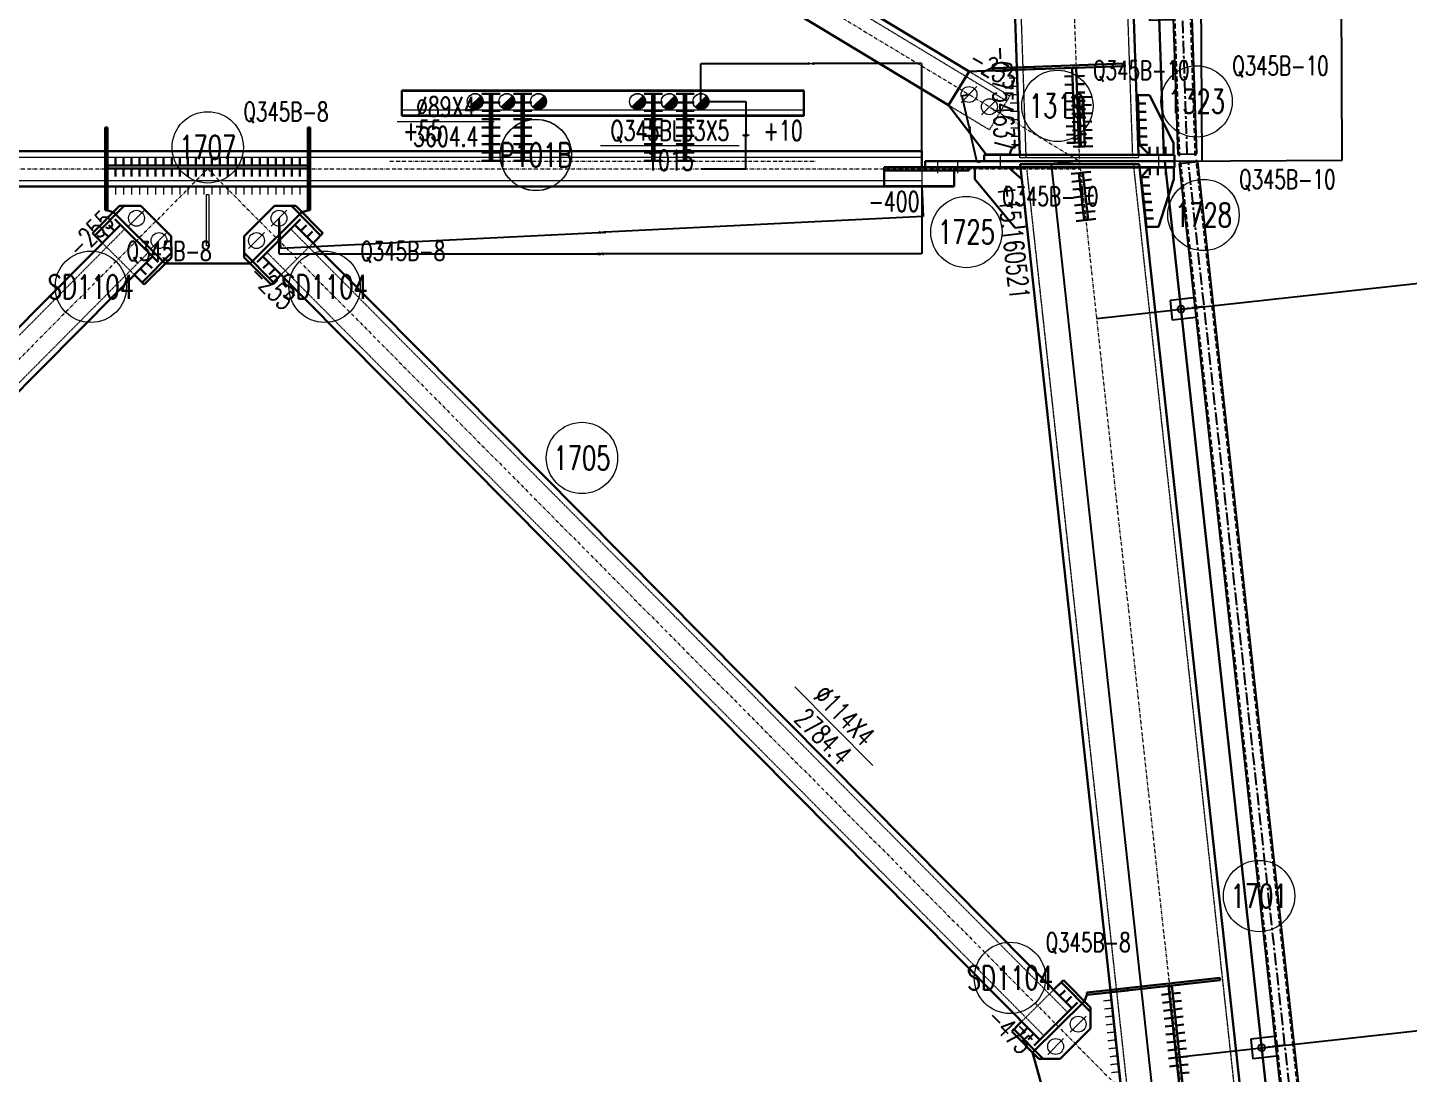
# Model space of a CAD drawing. Extents: x 200306 to 244369, y -126880 to -87343.
# Drawn here: x 229236 to 232721, y -104869 to -102230 of the extents above; entities that cross this region are included whole.
import ezdxf
from ezdxf.enums import TextEntityAlignment as Align

# ---------------------------------------------------------------- set-up
doc = ezdxf.new("R2010")
doc.units = 0
doc.header["$MEASUREMENT"] = 0
for name, pattern in [('CENTER', [50.8, 31.75, -6.35, 6.35, -6.35]), ('Dash', [2.75, 2, -0.75]), ('DashDot', [15.6, 9, -3, 0.6, -3]), ('DASHED', [19.05, 12.7, -6.35])]:
    doc.linetypes.add(name, pattern=pattern)
doc.layers.get('0').update_dxf_attribs({"linetype": 'CONTINUOUS', "lineweight": 25})
doc.layers.get('Defpoints').update_dxf_attribs({"linetype": 'CONTINUOUS'})
doc.styles.add('HZ', font='txt.shx', dxfattribs={"width": 0.7, "oblique": 12, "bigfont": 'hztxt.shx'})
doc.styles.get("Standard").update_dxf_attribs({"font": 'simplex.shx', "width": 0.7, "height": 3, "bigfont": 'gbhzfs.shx'})
doc.dimstyles.new('ISO-25$0', dxfattribs={"dimtxt": 2, "dimasz": 1.5, "dimexe": 1.25, "dimexo": 0.625, "dimtad": 1, "dimdsep": 46, "dimtxsty": 'Standard', "dimcen": 2.5, "dimclrd": 150, "dimclre": 2, "dimclrt": 6, "dimadec": 0, "dimazin": 0, "dimtfac": 1, "dimtmove": 0, "dimatfit": 0, "dimfxl": 0, "dimarcsym": 0})

# ---------------------------------------------------------------- blocks, each defined once
blk = doc.blocks.new('M20X55S')
at = {"color": 3, "linetype": 'Continuous', "lineweight": 13}
blk.add_line((-1, -1), (1, 1), dxfattribs=at)
blk.add_circle((0, 0), 1, dxfattribs=at)
blk = doc.blocks.new('M16X40S')
at = {"color": 3, "linetype": 'Continuous', "lineweight": 13}
blk.add_line((-0.707, -0.707), (0.707, 0.707), dxfattribs=at)
blk.add_circle((0, 0), 1, dxfattribs=at)
for radius in [0.9, 0.8, 0.7, 0.6, 0.5, 0.4, 0.3, 0.2, 0.1]:
    blk.add_arc((0, 0), radius, 225, 45, dxfattribs=at)
blk = doc.blocks.new('T2230 [365-1500-365]')
at = {"color": 2, "linetype": 'DASHED'}
for p, q in [((0, 0), (0, -2240)), ((41, -2240), (41, 0))]:
    blk.add_line(p, q, dxfattribs=at)
at = {"color": 1, "linetype": 'CENTER'}
blk.add_line((20.5, -2235), (20.5, -5), dxfattribs=at)
at = {"color": 2}
for p, q in [((-3.5, -345), (-63.5, -345)), ((-63.5, -345), (-63.5, -395)), ((-3.5, -395), (-63.5, -395)), ((-3.5, -1845), (-63.5, -1845)), ((-63.5, -1845), (-63.5, -1895)), ((-3.5, -1895), (-63.5, -1895))]:
    blk.add_line(p, q, dxfattribs=at)
at = {"color": 2, "linetype": 'CENTER'}
for p, q in [((20.5, -370), (-38.5, -370)), ((20.5, -1870), (-38.5, -1870))]:
    blk.add_line(p, q, dxfattribs=at)
at = {"color": 2}
blk.add_lwpolyline([(44.5, -2235), (44.5, -5), (-3.5, -5), (-3.5, -2235)], close=True, dxfattribs=at)
for centre in [(-38.5, -370), (-38.5, -1870)]:
    blk.add_circle(centre, 8.75, dxfattribs=at)
at = {"color": 2, "style": 'HZ', "oblique": 12, "width": 0.7}
blk.add_text('T2230', height=225, rotation=270, dxfattribs=at).set_placement((90.3, -987.5))
blk = doc.blocks.new('*D180')
at = {"color": 2, "linetype": 'Continuous', "lineweight": -2}
for p, q in [((230935.6, -102416.4), (231048.8, -102416.4)), ((230935.6, -102586.4), (231048.8, -102586.4))]:
    blk.add_line(p, q, dxfattribs=at)
at = {"color": 150, "linetype": 'Continuous', "lineweight": -2}
for p, q in [((231048.6, -102416.6), (231048.6, -102499.8)), ((231048.6, -102586.2), (231048.6, -102503))]:
    blk.add_line(p, q, dxfattribs=at)
at = {"color": 150, "linetype": 'Continuous'}
for points in [[(231048.6, -102416.6), (231048.7, -102416.6), (231048.6, -102416.4)], [(231048.6, -102586.2), (231048.7, -102586.2), (231048.6, -102586.4)]]:
    blk.add_solid(points, dxfattribs=at)
at = {"layer": 'Defpoints', "color": 0, "linetype": 'Continuous'}
for p in [(230935.6, -102416.4), (230935.6, -102586.4), (231048.6, -102586.4)]:
    blk.add_point(p, dxfattribs=at)
at = {"color": 6, "linetype": 'Continuous', "insert": (231048.6, -102501.4), "char_height": 3, "attachment_point": 5}
blk.add_mtext('\\A1;169.9257', dxfattribs=at)
blk = doc.blocks.new('T6355 [365-1875-1875-1875-365]')
at = {"color": 4, "linetype": 'DASHED'}
for p, q in [((0, 0), (0, -6365)), ((41, -6365), (41, 0))]:
    blk.add_line(p, q, dxfattribs=at)
at = {"color": 1, "linetype": 'CENTER'}
for p, q in [((20.5, -6360), (20.5, -5)), ((20.5, -370), (-38.5, -370)), ((20.5, -2245), (-38.5, -2245)), ((20.5, -4120), (-38.5, -4120)), ((20.5, -5995), (-38.5, -5995))]:
    blk.add_line(p, q, dxfattribs=at)
at = {"color": 4}
for p, q in [((-3.5, -345), (-63.5, -345)), ((-63.5, -345), (-63.5, -395)), ((-3.5, -395), (-63.5, -395)), ((-3.5, -2220), (-63.5, -2220)), ((-63.5, -2220), (-63.5, -2270)), ((-3.5, -2270), (-63.5, -2270)), ((-3.5, -4095), (-63.5, -4095)), ((-63.5, -4095), (-63.5, -4145)), ((-3.5, -4145), (-63.5, -4145)), ((-3.5, -5970), (-63.5, -5970)), ((-63.5, -5970), (-63.5, -6020)), ((-3.5, -6020), (-63.5, -6020))]:
    blk.add_line(p, q, dxfattribs=at)
blk.add_lwpolyline([(44.5, -6360), (44.5, -5), (-3.5, -5), (-3.5, -6360)], close=True, dxfattribs=at)
for centre in [(-38.5, -370), (-38.5, -2245), (-38.5, -4120), (-38.5, -5995)]:
    blk.add_circle(centre, 8.75, dxfattribs=at)
at = {"color": 2, "style": 'HZ', "oblique": 12, "width": 0.7}
blk.add_text('T6355', height=225, rotation=270, dxfattribs=at).set_placement((90.3, -2879.4))
blk = doc.blocks.new('*D215')
at = {"color": 2, "linetype": 'Continuous', "lineweight": -2}
for p, q in [((232109.4, -98556.7), (232533.3, -98554.5)), ((232130.6, -102566.4), (232554.5, -102564.1))]:
    blk.add_line(p, q, dxfattribs=at)
at = {"color": 150, "linetype": 'Continuous', "lineweight": -2}
for p, q in [((232533.1, -98554.7), (232543.7, -100557.7)), ((232554.4, -102563.9), (232543.8, -100560.9))]:
    blk.add_line(p, q, dxfattribs=at)
at = {"color": 150, "linetype": 'Continuous'}
for points in [[(232533.2, -98554.7), (232533.1, -98554.7), (232533.1, -98554.5)], [(232554.4, -102563.9), (232554.3, -102563.9), (232554.4, -102564.1)]]:
    blk.add_solid(points, dxfattribs=at)
at = {"layer": 'Defpoints', "color": 0, "linetype": 'Continuous'}
for p in [(232109.3, -98556.7), (232130.6, -102566.4), (232554.4, -102564.1)]:
    blk.add_point(p, dxfattribs=at)
at = {"color": 6, "linetype": 'Continuous', "insert": (232543.7, -100559.3), "char_height": 3, "attachment_point": 5}
blk.add_mtext('\\A1;4009.6728', dxfattribs=at)
blk = doc.blocks.new('*D217')
at = {"color": 2, "linetype": 'Continuous', "lineweight": -2}
for p, q in [((231612.3, -102398.4), (231594.1, -102402.6)), ((231650.5, -102566.4), (231632.4, -102570.5))]:
    blk.add_line(p, q, dxfattribs=at)
at = {"color": 150, "linetype": 'Continuous', "lineweight": -2}
for p, q in [((231594.4, -102402.7), (231611.8, -102479.5)), ((231632.5, -102570.3), (231615.1, -102493.5))]:
    blk.add_line(p, q, dxfattribs=at)
at = {"color": 150, "linetype": 'Continuous'}
for points in [[(231594.4, -102402.7), (231594.3, -102402.7), (231594.3, -102402.5)], [(231632.6, -102570.3), (231632.5, -102570.3), (231632.6, -102570.5)]]:
    blk.add_solid(points, dxfattribs=at)
at = {"layer": 'Defpoints', "color": 0, "linetype": 'Continuous'}
for p in [(231612.3, -102398.4), (231632.6, -102570.5), (231650.6, -102566.4)]:
    blk.add_point(p, dxfattribs=at)
at = {"color": 6, "linetype": 'Continuous', "insert": (231613.5, -102486.5), "char_height": 3, "attachment_point": 5, "rotation": 271.9641}
blk.add_mtext('\\A1;172.2277', dxfattribs=at)
blk = doc.blocks.new('*D218')
at = {"color": 2, "linetype": 'Continuous', "lineweight": -2}
for p, q in [((232109.4, -98556.7), (232179.3, -98556.4)), ((232130.6, -102566.4), (232200.5, -102566))]:
    blk.add_line(p, q, dxfattribs=at)
at = {"color": 150, "linetype": 'Continuous', "lineweight": -2}
for p, q in [((232179.1, -98556.5), (232189.7, -100552.9)), ((232200.4, -102565.8), (232189.8, -100569.5))]:
    blk.add_line(p, q, dxfattribs=at)
at = {"color": 150, "linetype": 'Continuous'}
for points in [[(232179.2, -98556.5), (232179.1, -98556.5), (232179.1, -98556.4)], [(232200.4, -102565.8), (232200.3, -102565.8), (232200.4, -102566)]]:
    blk.add_solid(points, dxfattribs=at)
at = {"layer": 'Defpoints', "color": 0, "linetype": 'Continuous'}
for p in [(232109.3, -98556.7), (232179.1, -98556.4), (232130.6, -102566.4)]:
    blk.add_point(p, dxfattribs=at)
at = {"color": 6, "linetype": 'Continuous', "insert": (232189.7, -100561.2), "char_height": 3, "attachment_point": 5, "rotation": 271.9641}
blk.add_mtext('\\A1;4009.6728', dxfattribs=at)
blk = doc.blocks.new('*D220')
at = {"color": 2, "linetype": 'Continuous', "lineweight": -2}
for p, q in [((231890.5, -102566.4), (231819.3, -102574.1)), ((232572.5, -108803.8), (232501.3, -108811.5))]:
    blk.add_line(p, q, dxfattribs=at)
at = {"color": 150, "linetype": 'Continuous', "lineweight": -2}
for p, q in [((231819.5, -102574.3), (232160.3, -105691.2)), ((232501.5, -108811.3), (232160.7, -105694.4))]:
    blk.add_line(p, q, dxfattribs=at)
at = {"color": 150, "linetype": 'Continuous'}
for points in [[(231819.5, -102574.3), (231819.5, -102574.3), (231819.5, -102574.1)], [(232501.5, -108811.3), (232501.4, -108811.3), (232501.5, -108811.5)]]:
    blk.add_solid(points, dxfattribs=at)
at = {"layer": 'Defpoints', "color": 0, "linetype": 'Continuous'}
for p in [(231890.6, -102566.4), (231819.5, -102574.1), (232572.6, -108803.7)]:
    blk.add_point(p, dxfattribs=at)
at = {"color": 6, "linetype": 'Continuous', "insert": (232160.5, -105692.8), "char_height": 3, "attachment_point": 5}
blk.add_mtext('\\A1;6274.5715', dxfattribs=at)
blk = doc.blocks.new('*D235')
at = {"color": 2, "linetype": 'Continuous', "lineweight": -2}
for p, q in [((230935.6, -102416.4), (230935.6, -102320.4)), ((231492.8, -102541.8), (231492.8, -102320.4))]:
    blk.add_line(p, q, dxfattribs=at)
at = {"color": 150, "linetype": 'Continuous', "lineweight": -2}
for p, q in [((230935.8, -102320.6), (231207.1, -102320.6)), ((231492.6, -102320.6), (231221.3, -102320.6))]:
    blk.add_line(p, q, dxfattribs=at)
at = {"color": 150, "linetype": 'Continuous'}
for points in [[(230935.8, -102320.6), (230935.8, -102320.6), (230935.6, -102320.6)], [(231492.6, -102320.6), (231492.6, -102320.6), (231492.8, -102320.6)]]:
    blk.add_solid(points, dxfattribs=at)
at = {"layer": 'Defpoints', "color": 0, "linetype": 'Continuous'}
for p in [(230935.6, -102320.6), (230935.6, -102416.4), (231492.8, -102541.9)]:
    blk.add_point(p, dxfattribs=at)
at = {"color": 6, "linetype": 'Continuous', "insert": (231214.2, -102320.6), "char_height": 3, "attachment_point": 5}
blk.add_mtext('\\A1;557.1868', dxfattribs=at)
blk = doc.blocks.new('*D236')
at = {"color": 2, "linetype": 'Continuous', "lineweight": -2}
for p, q in [((231492.8, -102630.9), (231496.5, -102706.8)), ((229870.4, -102710.9), (229874.1, -102786.8))]:
    blk.add_line(p, q, dxfattribs=at)
at = {"color": 150, "linetype": 'Continuous', "lineweight": -2}
for p, q in [((231496.3, -102706.6), (230693.4, -102746.2)), ((229874.3, -102786.6), (230677.3, -102747))]:
    blk.add_line(p, q, dxfattribs=at)
at = {"color": 150, "linetype": 'Continuous'}
for points in [[(231496.3, -102706.6), (231496.3, -102706.6), (231496.5, -102706.6)], [(229874.3, -102786.6), (229874.3, -102786.6), (229874.1, -102786.6)]]:
    blk.add_solid(points, dxfattribs=at)
at = {"layer": 'Defpoints', "color": 0, "linetype": 'Continuous'}
for p in [(231492.8, -102630.8), (229870.4, -102710.8), (231496.5, -102706.6)]:
    blk.add_point(p, dxfattribs=at)
at = {"color": 6, "linetype": 'Continuous', "insert": (230685.3, -102746.6), "char_height": 3, "attachment_point": 5}
blk.add_mtext('\\A1;1624.3486', dxfattribs=at)
blk = doc.blocks.new('*D237')
at = {"color": 2, "linetype": 'Continuous', "lineweight": -2}
for p, q in [((231492.8, -102630.9), (231492.8, -102800.8)), ((229870.4, -102710.9), (229870.4, -102800.8))]:
    blk.add_line(p, q, dxfattribs=at)
at = {"color": 150, "linetype": 'Continuous', "lineweight": -2}
for p, q in [((229870.6, -102800.6), (230673.5, -102800.6)), ((231492.6, -102800.6), (230689.7, -102800.6))]:
    blk.add_line(p, q, dxfattribs=at)
at = {"color": 150, "linetype": 'Continuous'}
for points in [[(229870.6, -102800.6), (229870.6, -102800.6), (229870.4, -102800.6)], [(231492.6, -102800.6), (231492.6, -102800.6), (231492.8, -102800.6)]]:
    blk.add_solid(points, dxfattribs=at)
at = {"layer": 'Defpoints', "color": 0, "linetype": 'Continuous'}
for p in [(231492.8, -102630.9), (229870.4, -102710.8), (231492.8, -102800.6)]:
    blk.add_point(p, dxfattribs=at)
at = {"color": 6, "linetype": 'Continuous', "insert": (230681.6, -102800.6), "char_height": 3, "attachment_point": 5}
blk.add_mtext('\\A1;1622.3760', dxfattribs=at)

msp = doc.modelspace()

# ---------------------------------------------------------------- linework, layer by layer
at = {"color": 1, "linetype": 'Dash', "lineweight": 20}
for p, q in [((231554.08171, -96678.18927), (231755.73316, -102558.34744)), ((231822.92367, -96668.96973), (232024.73321, -102553.73767)), ((227790.52506, -100051.11197), (231707.47093, -102414.96324)), ((231612.48086, -102340.11749), (231715.22133, -102402.12069)), ((231673.6076, -102338.02123), (231733.09862, -102335.98108)), ((231733.09862, -102335.98108), (231713.11037, -102336.66654)), ((231733.81956, -102357.00383), (231713.83131, -102357.6893)), ((231734.54051, -102378.02658), (231714.55226, -102378.71205)), ((231663.552, -102487.73774), (231560.81153, -102425.73454)), ((231715.22133, -102402.12069), (231663.552, -102487.73774)), ((231735.26145, -102399.04933), (231715.2732, -102399.7348)), ((231735.98239, -102420.07209), (231715.99414, -102420.75755)), ((230180.58674, -102436.83779), (231195.58674, -102436.83779)), ((230180.58674, -102437.42647), (231195.58674, -102437.42647)), ((230402.58674, -102452.42647), (230408.58674, -102452.42647)), ((230482.58674, -102452.42647), (230488.58674, -102452.42647)), ((230812.58674, -102452.42647), (230818.58674, -102452.42647)), ((230892.58674, -102452.42647), (230898.58674, -102452.42647)), ((231736.70334, -102441.09484), (231716.71509, -102441.78031)), ((231737.42428, -102462.11759), (231717.43603, -102462.80306)), ((231738.14523, -102483.14034), (231718.15698, -102483.82581)), ((231738.86617, -102504.1631), (231718.87792, -102504.84857)), ((231739.58712, -102525.18585), (231719.59887, -102525.87132)), ((227888.39993, -102556.79553), (231492.77355, -102556.79553)), ((227888.39993, -102556.85215), (231492.77355, -102556.85215)), ((231740.72435, -102558.34744), (231740.45048, -102550.36156)), ((232039.90011, -102558.34744), (231740.72435, -102558.34744)), ((232039.62625, -102550.36156), (232039.90011, -102558.34744)), ((232068.17639, -102550.36156), (232128.17639, -102550.36156)), ((231492.77355, -102582.29789), (231492.77355, -102630.26965)), ((231492.77355, -102582.37613), (231492.77355, -102630.08834)), ((231757.7636, -102589.01957), (232372.47237, -108210.98846)), ((232026.76835, -102574.4004), (232639.87865, -108181.75013)), ((232068.99563, -102582.25622), (232128.99563, -102582.25622)), ((232068.99563, -102582.34274), (232128.99563, -102582.34274)), ((227888.39993, -102615.79553), (231492.77355, -102615.79553)), ((227888.39993, -102615.85215), (231492.77355, -102615.85215)), ((229437.73078, -102690.66511), (229437.73078, -102630.85215)), ((229437.73078, -102630.85215), (229437.73078, -102650.85215)), ((229457.95926, -102630.85215), (229457.95926, -102650.85215)), ((229478.18773, -102630.85215), (229478.18773, -102650.85215)), ((229498.41621, -102630.85215), (229498.41621, -102650.85215)), ((229518.64469, -102630.85215), (229518.64469, -102650.85215)), ((229538.87316, -102630.85215), (229538.87316, -102650.85215)), ((229559.10164, -102630.85215), (229559.10164, -102650.85215)), ((229579.33012, -102630.85215), (229579.33012, -102650.85215)), ((229599.55859, -102630.85215), (229599.55859, -102650.85215)), ((229619.78707, -102630.85215), (229619.78707, -102650.85215)), ((229640.01555, -102630.85215), (229640.01555, -102650.85215)), ((229660.24402, -102630.85215), (229660.24402, -102650.85215)), ((229680.4725, -102630.85215), (229680.4725, -102650.85215)), ((229700.70098, -102630.85215), (229700.70098, -102650.85215)), ((229720.92945, -102630.85215), (229720.92945, -102650.85215)), ((229741.15793, -102630.85215), (229741.15793, -102650.85215)), ((229761.38641, -102630.85215), (229761.38641, -102650.85215)), ((229781.61489, -102630.85215), (229781.61489, -102650.85215)), ((229801.84336, -102630.85215), (229801.84336, -102650.85215)), ((229822.07184, -102630.85215), (229822.07184, -102650.85215)), ((229842.30032, -102630.85215), (229842.30032, -102650.85215)), ((229862.52879, -102630.85215), (229862.52879, -102650.85215)), ((229882.75727, -102630.85215), (229882.75727, -102650.85215)), ((229902.98575, -102630.85215), (229902.98575, -102650.85215)), ((229923.21422, -102630.85215), (229923.21422, -102650.85215)), ((229943.4427, -102630.85215), (229943.4427, -102690.66511)), ((229943.4427, -102630.85215), (229943.4427, -102650.85215)), ((229687.58674, -102780.67201), (229687.58674, -102650.67201)), ((229687.58674, -102650.67201), (229693.58674, -102650.67201)), ((229693.58674, -102650.67201), (229693.58674, -102780.67201)), ((229481.18623, -102737.81312), (227520.28454, -104714.62348)), ((229899.98725, -102737.81312), (231860.88894, -104714.62348)), ((229505.69617, -102853.68055), (229424.76098, -102773.39671)), ((229693.58674, -102780.67201), (229687.58674, -102780.67201)), ((229956.4125, -102773.39671), (229875.47731, -102853.68055)), ((229540.82268, -102796.96963), (227579.92099, -104773.77999)), ((229840.3508, -102796.96963), (231801.25249, -104773.77999)), ((231744.82724, -104738.1964), (231825.76243, -104657.91256)), ((231910.40091, -104670.65916), (231969.57423, -104664.18912)), ((231969.57423, -104664.18912), (231949.69273, -104666.36297)), ((231971.77094, -104684.27961), (231951.88943, -104686.45346)), ((231973.96764, -104704.37009), (231954.08613, -104706.54394)), ((231976.16434, -104724.46058), (231956.28283, -104726.63443)), ((231978.36105, -104744.55106), (231958.47954, -104746.72491)), ((231980.55775, -104764.64155), (231960.67624, -104766.8154)), ((231982.75445, -104784.73203), (231962.87294, -104786.90588)), ((231984.95116, -104804.82252), (231965.06965, -104806.99637)), ((231987.14786, -104824.913), (231967.26635, -104827.08686)), ((231989.34456, -104845.00349), (231969.46305, -104847.17734)), ((231991.54127, -104865.09397), (231971.65976, -104867.26783))]:
    msp.add_line(p, q, dxfattribs=at)
at = {"color": 2, "linetype": 'DashDot', "lineweight": 15}
for p, q in [((231688.50269, -96673.5795), (231890.58674, -102566.35215)), ((227579.80243, -99964.82194), (231890.58674, -102566.35215)), ((230150.58674, -102566.33779), (231225.58674, -102566.33779)), ((230150.58674, -102566.92647), (231225.58674, -102566.92647)), ((231890.58674, -102566.35215), (232572.58674, -108803.74936)), ((229690.58674, -102586.35215), (227215.58674, -105081.43167)), ((227488.39993, -102586.29553), (231892.77355, -102586.29553)), ((227488.39993, -102586.35215), (231892.77355, -102586.35215)), ((229690.58674, -102586.35215), (232165.58674, -105081.43167))]:
    msp.add_line(p, q, dxfattribs=at)
at = {"color": 7, "linetype": 'Continuous', "lineweight": 30}
for p, q in [((231872.7087, -102331.18854), (231852.72016, -102331.86448)), ((231873.41898, -102352.19275), (231853.43045, -102352.86869)), ((231882.70297, -102330.85057), (231902.69151, -102330.17463)), ((231883.41325, -102351.85478), (231903.40179, -102351.17884)), ((230402.58674, -102397.20243), (230382.58674, -102397.20243)), ((230408.58674, -102397.20243), (230428.58674, -102397.20243)), ((230482.58674, -102397.20243), (230462.58674, -102397.20243)), ((230488.58674, -102397.20243), (230508.58674, -102397.20243)), ((230812.58674, -102397.20243), (230792.58674, -102397.20243)), ((230818.58674, -102397.20243), (230838.58674, -102397.20243)), ((230892.58674, -102397.20243), (230872.58674, -102397.20243)), ((230898.58674, -102397.20243), (230918.58674, -102397.20243)), ((231874.12927, -102373.19696), (231854.14073, -102373.8729)), ((231874.83956, -102394.20118), (231854.85102, -102394.87712)), ((231884.12354, -102372.85899), (231904.11208, -102372.18306)), ((231884.83383, -102393.86321), (231904.82236, -102393.18727)), ((230402.58674, -102418.32502), (230382.58674, -102418.32502)), ((230408.58674, -102418.32502), (230428.58674, -102418.32502)), ((230482.58674, -102418.32502), (230462.58674, -102418.32502)), ((230488.58674, -102418.32502), (230508.58674, -102418.32502)), ((230812.58674, -102418.32502), (230792.58674, -102418.32502)), ((230818.58674, -102418.32502), (230838.58674, -102418.32502)), ((230892.58674, -102418.32502), (230872.58674, -102418.32502)), ((230898.58674, -102418.32502), (230918.58674, -102418.32502)), ((231875.54984, -102415.20539), (231855.5613, -102415.88133)), ((231890.43691, -102405.21781), (231870.44867, -102405.90327)), ((231891.15094, -102426.0389), (231871.1627, -102426.72437)), ((231885.54411, -102414.86742), (231905.53265, -102414.19148)), ((231900.43102, -102404.87507), (231920.41926, -102404.18961)), ((231901.14505, -102425.69617), (231921.13329, -102425.0107)), ((232038.03236, -102400.36156), (232058.03236, -102400.36156)), ((232038.7468, -102421.19489), (232058.7468, -102421.19489)), ((230402.58674, -102439.44761), (230382.58674, -102439.44761)), ((230402.58674, -102460.5702), (230382.58674, -102460.5702)), ((230408.58674, -102439.44761), (230428.58674, -102439.44761)), ((230408.58674, -102460.5702), (230428.58674, -102460.5702)), ((230482.58674, -102439.44761), (230462.58674, -102439.44761)), ((230482.58674, -102460.5702), (230462.58674, -102460.5702)), ((230488.58674, -102439.44761), (230508.58674, -102439.44761)), ((230488.58674, -102460.5702), (230508.58674, -102460.5702)), ((230812.58674, -102439.44761), (230792.58674, -102439.44761)), ((230812.58674, -102460.5702), (230792.58674, -102460.5702)), ((230818.58674, -102439.44761), (230838.58674, -102439.44761)), ((230818.58674, -102460.5702), (230838.58674, -102460.5702)), ((230892.58674, -102439.44761), (230872.58674, -102439.44761)), ((230892.58674, -102460.5702), (230872.58674, -102460.5702)), ((230898.58674, -102439.44761), (230918.58674, -102439.44761)), ((230898.58674, -102460.5702), (230918.58674, -102460.5702)), ((231876.26013, -102436.2096), (231856.27159, -102436.88554)), ((231876.97041, -102457.21382), (231856.98188, -102457.88976)), ((231891.86496, -102446.85999), (231871.87673, -102447.54546)), ((231892.57899, -102467.68109), (231872.59076, -102468.36656)), ((231886.2544, -102435.87163), (231906.24294, -102435.19569)), ((231886.96468, -102456.87585), (231906.95322, -102456.19991)), ((231901.85908, -102446.51726), (231921.84732, -102445.83179)), ((231902.57311, -102467.33835), (231922.56135, -102466.65289)), ((232039.46125, -102442.02823), (232059.46125, -102442.02823)), ((232040.1757, -102462.86156), (232060.1757, -102462.86156)), ((230402.58674, -102481.6928), (230382.58674, -102481.6928)), ((230402.58674, -102502.81539), (230382.58674, -102502.81539)), ((230408.58674, -102481.6928), (230428.58674, -102481.6928)), ((230408.58674, -102502.81539), (230428.58674, -102502.81539)), ((230482.58674, -102481.6928), (230462.58674, -102481.6928)), ((230482.58674, -102502.81539), (230462.58674, -102502.81539)), ((230488.58674, -102481.6928), (230508.58674, -102481.6928)), ((230488.58674, -102502.81539), (230508.58674, -102502.81539)), ((230812.58674, -102481.6928), (230792.58674, -102481.6928)), ((230812.58674, -102502.81539), (230792.58674, -102502.81539)), ((230818.58674, -102481.6928), (230838.58674, -102481.6928)), ((230818.58674, -102502.81539), (230838.58674, -102502.81539)), ((230892.58674, -102481.6928), (230872.58674, -102481.6928)), ((230892.58674, -102502.81539), (230872.58674, -102502.81539)), ((230898.58674, -102481.6928), (230918.58674, -102481.6928)), ((230898.58674, -102502.81539), (230918.58674, -102502.81539)), ((231877.6807, -102478.21803), (231857.69216, -102478.89397)), ((231878.39099, -102499.22224), (231858.40245, -102499.89818)), ((231893.29302, -102488.50218), (231873.30479, -102489.18765)), ((231887.67497, -102477.88006), (231907.66351, -102477.20412)), ((231888.38526, -102498.88427), (231908.37379, -102498.20833)), ((231903.28714, -102488.15945), (231923.27538, -102487.47398)), ((232040.89015, -102483.69489), (232060.89015, -102483.69489)), ((230402.58674, -102523.93798), (230382.58674, -102523.93798)), ((230408.58674, -102523.93798), (230428.58674, -102523.93798)), ((230482.58674, -102523.93798), (230462.58674, -102523.93798)), ((230488.58674, -102523.93798), (230508.58674, -102523.93798)), ((230812.58674, -102523.93798), (230792.58674, -102523.93798)), ((230818.58674, -102523.93798), (230838.58674, -102523.93798)), ((230892.58674, -102523.93798), (230872.58674, -102523.93798)), ((230898.58674, -102523.93798), (230918.58674, -102523.93798)), ((231879.10127, -102520.22645), (231859.11274, -102520.90239)), ((231894.00705, -102509.32328), (231874.01882, -102510.00874)), ((231894.72108, -102530.14437), (231874.73284, -102530.82984)), ((231889.09554, -102519.88848), (231909.08408, -102519.21255)), ((231904.00117, -102508.98054), (231923.98941, -102508.29507)), ((231904.7152, -102529.80164), (231924.70343, -102529.11617)), ((232041.6046, -102504.52823), (232061.6046, -102504.52823)), ((232042.31905, -102525.36156), (232062.31905, -102525.36156)), ((232068.17639, -102550.36156), (232068.17639, -102530.37332)), ((232088.17639, -102550.36156), (232088.17639, -102530.37332)), ((232108.17639, -102550.36156), (232108.17639, -102530.37332)), ((232128.17639, -102550.36156), (232128.17639, -102530.37332)), ((229437.73078, -102577.51048), (229437.73078, -102557.63039)), ((229457.95926, -102577.51048), (229457.95926, -102557.63039)), ((229478.18773, -102577.51048), (229478.18773, -102557.63039)), ((229498.41621, -102577.51048), (229498.41621, -102557.63039)), ((229518.64469, -102577.51048), (229518.64469, -102557.63039)), ((229538.87316, -102577.51048), (229538.87316, -102557.63039)), ((229559.10164, -102577.51048), (229559.10164, -102557.63039)), ((229579.33012, -102577.51048), (229579.33012, -102557.63039)), ((229599.55859, -102577.51048), (229599.55859, -102557.63039)), ((229619.78707, -102577.51048), (229619.78707, -102557.63039)), ((229640.01555, -102577.51048), (229640.01555, -102557.63039)), ((229660.24402, -102577.51048), (229660.24402, -102557.63039)), ((229680.4725, -102577.51048), (229680.4725, -102557.63039)), ((229700.70098, -102577.51048), (229700.70098, -102557.63039)), ((229720.92945, -102577.51048), (229720.92945, -102557.63039)), ((229741.15793, -102577.51048), (229741.15793, -102557.63039)), ((229761.38641, -102577.51048), (229761.38641, -102557.63039)), ((229781.61489, -102577.51048), (229781.61489, -102557.63039)), ((229801.84336, -102577.51048), (229801.84336, -102557.63039)), ((229822.07184, -102577.51048), (229822.07184, -102557.63039)), ((229842.30032, -102577.51048), (229842.30032, -102557.63039)), ((229862.52879, -102577.51048), (229862.52879, -102557.63039)), ((229882.75727, -102577.51048), (229882.75727, -102557.63039)), ((229902.98575, -102577.51048), (229902.98575, -102557.63039)), ((229923.21422, -102577.51048), (229923.21422, -102557.63039)), ((229943.4427, -102577.51048), (229943.4427, -102557.63039)), ((230402.58674, -102545.06057), (230382.58674, -102545.06057)), ((230402.58674, -102566.18317), (230382.58674, -102566.18317)), ((230408.58674, -102545.06057), (230428.58674, -102545.06057)), ((230408.58674, -102566.18317), (230428.58674, -102566.18317)), ((230482.58674, -102545.06057), (230462.58674, -102545.06057)), ((230482.58674, -102566.18317), (230462.58674, -102566.18317)), ((230488.58674, -102545.06057), (230508.58674, -102545.06057)), ((230488.58674, -102566.18317), (230508.58674, -102566.18317)), ((230812.58674, -102545.06057), (230792.58674, -102545.06057)), ((230812.58674, -102566.18317), (230792.58674, -102566.18317)), ((230818.58674, -102545.06057), (230838.58674, -102545.06057)), ((230818.58674, -102566.18317), (230838.58674, -102566.18317)), ((230892.58674, -102545.06057), (230872.58674, -102545.06057)), ((230892.58674, -102566.18317), (230872.58674, -102566.18317)), ((230898.58674, -102545.06057), (230918.58674, -102545.06057)), ((230898.58674, -102566.18317), (230918.58674, -102566.18317)), ((229437.73078, -102585.46251), (229437.73078, -102605.3426)), ((229457.95926, -102585.46251), (229457.95926, -102605.3426)), ((229478.18773, -102585.46251), (229478.18773, -102605.3426)), ((229498.41621, -102585.46251), (229498.41621, -102605.3426)), ((229518.64469, -102585.46251), (229518.64469, -102605.3426)), ((229538.87316, -102585.46251), (229538.87316, -102605.3426)), ((229559.10164, -102585.46251), (229559.10164, -102605.3426)), ((229579.33012, -102585.46251), (229579.33012, -102605.3426)), ((229599.55859, -102585.46251), (229599.55859, -102605.3426)), ((229619.78707, -102585.46251), (229619.78707, -102605.3426)), ((229640.01555, -102585.46251), (229640.01555, -102605.3426)), ((229660.24402, -102585.46251), (229660.24402, -102605.3426)), ((229680.4725, -102585.46251), (229680.4725, -102605.3426)), ((229700.70098, -102585.46251), (229700.70098, -102605.3426)), ((229720.92945, -102585.46251), (229720.92945, -102605.3426)), ((229741.15793, -102585.46251), (229741.15793, -102605.3426)), ((229761.38641, -102585.46251), (229761.38641, -102605.3426)), ((229781.61489, -102585.46251), (229781.61489, -102605.3426)), ((229801.84336, -102585.46251), (229801.84336, -102605.3426)), ((229822.07184, -102585.46251), (229822.07184, -102605.3426)), ((229842.30032, -102585.46251), (229842.30032, -102605.3426)), ((229862.52879, -102585.46251), (229862.52879, -102605.3426)), ((229882.75727, -102585.46251), (229882.75727, -102605.3426)), ((229902.98575, -102585.46251), (229902.98575, -102605.3426)), ((229923.21422, -102585.46251), (229923.21422, -102605.3426)), ((229943.4427, -102585.46251), (229943.4427, -102605.3426)), ((231889.76562, -102596.62073), (231869.88446, -102598.79454)), ((231899.70619, -102595.53382), (231919.58734, -102593.36001)), ((232046.72914, -102607.25622), (232066.72914, -102607.25622)), ((232046.72914, -102607.34274), (232066.72914, -102607.34274)), ((232068.99563, -102582.25622), (232068.99563, -102602.1363)), ((232068.99563, -102582.34274), (232068.99563, -102602.33097)), ((232088.99563, -102582.25622), (232088.99563, -102602.1363)), ((232088.99563, -102582.34274), (232088.99563, -102602.33097)), ((232108.99563, -102582.25622), (232108.99563, -102602.1363)), ((232108.99563, -102582.34274), (232108.99563, -102602.33097)), ((232128.99563, -102582.25622), (232128.99563, -102602.1363)), ((232128.99563, -102582.34274), (232128.99563, -102602.33097)), ((231891.93947, -102616.50224), (231872.05832, -102618.67605)), ((231894.11332, -102636.38374), (231874.23217, -102638.55756)), ((231901.88005, -102615.41533), (231921.7612, -102613.24151)), ((231904.0539, -102635.29684), (231923.93505, -102633.12302)), ((232049.00706, -102628.08955), (232069.00706, -102628.08955)), ((232049.00706, -102628.17607), (232069.00706, -102628.17607)), ((231896.28718, -102656.26525), (231876.40602, -102658.43907)), ((231898.46103, -102676.14676), (231878.57988, -102678.32057)), ((231906.22775, -102655.17834), (231926.10891, -102653.00453)), ((231908.40161, -102675.05985), (231928.28276, -102672.88604)), ((232051.28499, -102648.92288), (232071.28499, -102648.92288)), ((232051.28499, -102649.0094), (232071.28499, -102649.0094)), ((232053.56292, -102669.75622), (232073.56292, -102669.75622)), ((232053.56292, -102669.84274), (232073.56292, -102669.84274)), ((231900.63488, -102696.02827), (231880.75373, -102698.20208)), ((231910.57546, -102694.94136), (231930.45661, -102692.76755)), ((232055.84084, -102690.58955), (232075.84084, -102690.58955)), ((232055.84084, -102690.67607), (232075.84084, -102690.67607)), ((232058.11877, -102711.42288), (232078.11877, -102711.42288)), ((232058.11877, -102711.5094), (232078.11877, -102711.5094)), ((229440.01961, -102758.01429), (229425.82045, -102743.9294)), ((229455.27823, -102742.63187), (229441.07908, -102728.54699)), ((229470.53686, -102727.24945), (229456.33771, -102713.16457)), ((229910.63662, -102727.24945), (229924.83577, -102713.16457)), ((229925.89525, -102742.63187), (229940.0944, -102728.54699)), ((229941.15387, -102758.01429), (229955.35303, -102743.9294)), ((231902.80874, -102715.90978), (231882.92758, -102718.08359)), ((231912.74931, -102714.82287), (231932.63047, -102712.64905)), ((232060.3967, -102732.25622), (232080.3967, -102732.25622)), ((232060.3967, -102732.34274), (232080.3967, -102732.34274)), ((229424.76098, -102773.39671), (229410.56183, -102759.31182)), ((229956.4125, -102773.39671), (229970.61165, -102759.31182)), ((229551.47204, -102807.5333), (229565.6712, -102821.61818)), ((229829.70144, -102807.5333), (229815.50228, -102821.61818)), ((229520.95479, -102838.29813), (229535.15395, -102852.38302)), ((229536.21342, -102822.91572), (229550.41257, -102837.0006)), ((229844.96006, -102822.91572), (229830.76091, -102837.0006)), ((229860.21869, -102838.29813), (229846.01953, -102852.38302)), ((229505.69617, -102853.68055), (229519.89532, -102867.76544)), ((229875.47731, -102853.68055), (229861.27816, -102867.76544)), ((231825.76243, -104657.91256), (231839.96158, -104643.82767)), ((231841.02105, -104673.29498), (231855.22021, -104659.21009)), ((232115.98922, -104648.18003), (232096.10914, -104650.35373)), ((232123.94126, -104647.31056), (232143.82134, -104645.13686)), ((231856.27968, -104688.67739), (231870.47884, -104674.59251)), ((231871.53831, -104704.05981), (231885.73746, -104689.97493)), ((232118.18593, -104668.27052), (232098.30584, -104670.44422)), ((232120.38263, -104688.36101), (232100.50254, -104690.5347)), ((232126.13796, -104667.40104), (232146.01805, -104665.22734)), ((232128.33466, -104687.49153), (232148.21475, -104685.31783)), ((232122.57933, -104708.45149), (232102.69924, -104710.62519)), ((232124.77604, -104728.54198), (232104.89595, -104730.71567)), ((232130.53137, -104707.58201), (232150.41145, -104705.40831)), ((232132.72807, -104727.6725), (232152.60816, -104725.4988)), ((231744.82724, -104738.1964), (231730.62809, -104752.28129)), ((231760.08587, -104753.57882), (231745.88672, -104767.66371)), ((232126.97274, -104748.63246), (232107.09265, -104750.80616)), ((232134.92477, -104747.76298), (232154.80486, -104745.58928)), ((232137.12148, -104767.85347), (232157.00156, -104765.67977)), ((231775.3445, -104768.96124), (231761.14534, -104783.04613)), ((231790.60312, -104784.34366), (231776.40397, -104798.42854)), ((232129.16944, -104768.72295), (232109.28935, -104770.89664)), ((232131.36615, -104788.81343), (232111.48606, -104790.98713)), ((232139.31818, -104787.94395), (232159.19827, -104785.77025)), ((232133.56285, -104808.90392), (232113.68276, -104811.07761)), ((232135.75955, -104828.9944), (232115.87946, -104831.1681)), ((232141.51488, -104808.03444), (232161.39497, -104805.86074)), ((232143.71159, -104828.12492), (232163.59167, -104825.95122)), ((232137.95626, -104849.08489), (232118.07617, -104851.25859)), ((232145.90829, -104848.21541), (232165.78838, -104846.04171)), ((232148.10499, -104868.30589), (232167.98508, -104866.13219))]:
    msp.add_line(p, q, dxfattribs=at)
at = {"color": 7, "linetype": 'Continuous', "lineweight": 13}
for p, q in [((230168.81568, -102466.79553), (230413.81568, -102466.79553)), ((230168.81568, -102466.85215), (230413.81568, -102466.85215)), ((230682.25341, -102526.83779), (231032.25341, -102526.83779)), ((230682.25341, -102527.42647), (231032.25341, -102527.42647)), ((231172.55705, -103892.91062), (231369.74544, -104091.69879))]:
    msp.add_line(p, q, dxfattribs=at)
at = {"color": 3, "linetype": 'Continuous'}
for p, q in [((231934.01724, -102963.55639), (233048.14523, -102841.7371)), ((232137.81602, -104827.44776), (233251.944, -104705.62847))]:
    msp.add_line(p, q, dxfattribs=at)
at = {"color": 7, "linetype": 'Continuous', "lineweight": 30}
for points in [[(231838.25759, -96678.44975), (232039.62625, -102550.36156)], [(231740.45048, -102550.36156), (231539.43326, -96688.6975)], [(229787.35594, -101238.6665), (231612.48086, -102340.11749)], [(231560.81153, -102425.73454), (229690.58674, -101297.06608)], [(231776.65479, -102328.48385), (231673.40196, -102332.02476)], [(231729.57135, -102330.09608), (232005.01365, -102320.65019)], [(232005.21929, -102326.64667), (231729.77699, -102336.09256)], [(231776.86043, -102334.48033), (231776.65479, -102328.48385)], [(232005.01365, -102320.65019), (232005.21929, -102326.64667)], [(231560.81153, -102425.73454), (231612.48086, -102340.11749)], [(231612.48086, -102340.11749), (231673.6076, -102338.02123)], [(231673.40196, -102332.02476), (231673.6076, -102338.02123)], [(231673.6076, -102338.02123), (231776.86043, -102334.48033)], [(231729.77699, -102336.09256), (231729.57135, -102330.09608)], [(231733.09862, -102335.98108), (231739.58712, -102525.18585)], [(231872.7087, -102331.18854), (231882.70297, -102330.85057)], [(231879.10127, -102520.22645), (231872.7087, -102331.18854)], [(231882.70297, -102330.85057), (231889.09554, -102519.88848)], [(230180.58674, -102388.83779), (230180.58674, -102451.83779)], [(231195.58674, -102388.83779), (230180.58674, -102388.83779)], [(231195.58674, -102389.42647), (230180.58674, -102389.42647)], [(230180.58674, -102389.42647), (230180.58674, -102452.42647)], [(230408.58674, -102397.20243), (230402.58674, -102397.20243)], [(230402.58674, -102397.20243), (230402.58674, -102566.18317)], [(230408.58674, -102566.18317), (230408.58674, -102397.20243)], [(230488.58674, -102397.20243), (230482.58674, -102397.20243)], [(230482.58674, -102397.20243), (230482.58674, -102566.18317)], [(230488.58674, -102566.18317), (230488.58674, -102397.20243)], [(230818.58674, -102397.20243), (230812.58674, -102397.20243)], [(230812.58674, -102397.20243), (230812.58674, -102566.18317)], [(230818.58674, -102566.18317), (230818.58674, -102397.20243)], [(230898.58674, -102397.20243), (230892.58674, -102397.20243)], [(230892.58674, -102397.20243), (230892.58674, -102566.18317)], [(230898.58674, -102566.18317), (230898.58674, -102397.20243)], [(231195.58674, -102451.83779), (231195.58674, -102388.83779)], [(231195.58674, -102452.42647), (231195.58674, -102389.42647)], [(231655.44395, -102550.17116), (231560.81153, -102425.73454)], [(231900.43102, -102404.87507), (231890.43691, -102405.21781)], [(231890.43691, -102405.21781), (231894.72108, -102530.14437)], [(231904.7152, -102529.80164), (231900.43102, -102404.87507)], [(232038.03236, -102400.36156), (232042.31905, -102525.36156)], [(232068.03236, -102400.36156), (232038.03236, -102400.36156)], [(232128.17639, -102520.36156), (232068.03236, -102400.36156)], [(230180.58674, -102451.83779), (231195.58674, -102451.83779)], [(230180.58674, -102452.42647), (230402.58674, -102452.42647)], [(230408.58674, -102452.42647), (230482.58674, -102452.42647)], [(230488.58674, -102452.42647), (230812.58674, -102452.42647)], [(230818.58674, -102452.42647), (230892.58674, -102452.42647)], [(230898.58674, -102452.42647), (231195.58674, -102452.42647)], [(229431.73078, -102655.89963), (229431.73078, -102482.01016)], [(229431.73078, -102482.01016), (229437.73078, -102482.01016)], [(229437.73078, -102482.01016), (229437.73078, -102655.89963)], [(229943.4427, -102655.89963), (229943.4427, -102482.01016)], [(229943.4427, -102482.01016), (229949.4427, -102482.01016)], [(229949.4427, -102482.01016), (229949.4427, -102655.89963)], [(229437.73078, -102516.428), (229431.73078, -102516.428)], [(229431.73078, -102516.428), (229431.73078, -102690.66511)], [(229437.73078, -102690.66511), (229437.73078, -102516.428)], [(229943.4427, -102516.428), (229943.4427, -102690.66511)], [(229949.4427, -102516.428), (229943.4427, -102516.428)], [(229949.4427, -102690.66511), (229949.4427, -102516.428)], [(231720.01894, -102535.75524), (231716.61513, -102542.60893)], [(231725.33646, -102530.25223), (231720.01894, -102535.75524)], [(231732.06947, -102526.61553), (231725.33646, -102530.25223)], [(231739.58712, -102525.18585), (231732.06947, -102526.61553)], [(231889.09554, -102519.88848), (231879.10127, -102520.22645)], [(231894.72108, -102530.14437), (231904.7152, -102529.80164)], [(232042.31905, -102525.36156), (232068.17639, -102550.36156)], [(232128.17639, -102550.36156), (232128.17639, -102520.36156)], [(227888.39993, -102541.79553), (231492.77355, -102541.79553)], [(227888.39993, -102541.85215), (231492.77355, -102541.85215)], [(230402.58674, -102566.18317), (230408.58674, -102566.18317)], [(230482.58674, -102566.18317), (230488.58674, -102566.18317)], [(230812.58674, -102566.18317), (230818.58674, -102566.18317)], [(230892.58674, -102566.18317), (230898.58674, -102566.18317)], [(231492.77355, -102541.79553), (231492.77355, -102582.29789)], [(231492.77355, -102541.85215), (231492.77355, -102582.37613)], [(232130.57662, -102566.35215), (231501.89355, -102566.35215)], [(231501.89355, -102566.35215), (231501.89355, -102582.25622)], [(231501.89355, -102566.35215), (231501.89355, -102582.34274)], [(232130.57662, -102566.35215), (231501.89355, -102566.35215)], [(231650.58674, -102550.36156), (231650.58674, -102566.35215)], [(232130.58674, -102550.36156), (231650.58674, -102550.36156)], [(231650.58674, -102566.35215), (232130.58674, -102566.35215)], [(231715.44395, -102550.17116), (231655.44395, -102550.17116)], [(231716.61513, -102542.60893), (231715.44395, -102550.17116)], [(232106.47265, -102567.33538), (232718.20907, -108162.11988)], [(232130.57662, -102582.25622), (232130.57662, -102566.35215)], [(232130.57662, -102582.34274), (232130.57662, -102566.35215)], [(232130.58674, -102566.35215), (232130.58674, -102550.36156)], [(229943.4427, -102577.51048), (229437.73078, -102577.51048)], [(229437.73078, -102577.51048), (229437.73078, -102585.46251)], [(229437.73078, -102585.46251), (229943.4427, -102585.46251)], [(229943.4427, -102585.46251), (229943.4427, -102577.51048)], [(231397.77355, -102582.29789), (231397.77355, -102630.26965)], [(231574.77355, -102582.29789), (231397.77355, -102582.29789)], [(231397.77355, -102582.29789), (231397.77355, -102590.29318)], [(231612.77355, -102582.29789), (231397.77355, -102582.29789)], [(231612.77355, -102582.37613), (231397.77355, -102582.37613)], [(231397.77355, -102582.37613), (231397.77355, -102590.32817)], [(231574.77355, -102582.37613), (231397.77355, -102582.37613)], [(231397.77355, -102582.37613), (231397.77355, -102630.08834)], [(231397.77355, -102590.29318), (231612.77355, -102590.29318)], [(231397.77355, -102590.32817), (231612.77355, -102590.32817)], [(231501.89355, -102582.25622), (232130.57662, -102582.25622)], [(231501.89355, -102582.34274), (232130.57662, -102582.34274)], [(231574.77355, -102630.26965), (231574.77355, -102582.29789)], [(231574.77355, -102630.08834), (231574.77355, -102582.37613)], [(231612.77355, -102590.29318), (231612.77355, -102582.29789)], [(231612.77355, -102590.32817), (231612.77355, -102582.37613)], [(232356.36562, -108201.68402), (231741.07573, -102574.4004)], [(231741.07573, -102574.4004), (232041.85775, -102574.4004)], [(231889.76562, -102596.62073), (231899.70619, -102595.53382)], [(231902.80874, -102715.90978), (231889.76562, -102596.62073)], [(231899.70619, -102595.53382), (231912.74931, -102714.82287)], [(232041.85775, -102574.4004), (232653.59416, -108169.18491)], [(232046.72914, -102607.25622), (232068.99563, -102582.25622)], [(232046.72914, -102607.34274), (232068.99563, -102582.34274)], [(232060.3967, -102732.25622), (232046.72914, -102607.25622)], [(232060.3967, -102732.34274), (232046.72914, -102607.34274)], [(232128.99563, -102582.25622), (232128.99563, -102612.25622)], [(232128.99563, -102582.34274), (232128.99563, -102612.34274)], [(231492.77355, -102630.79553), (227888.39993, -102630.79553)], [(231492.77355, -102630.85215), (227888.39993, -102630.85215)], [(229437.73078, -102630.85215), (229943.4427, -102630.85215)], [(231397.77355, -102630.08834), (231574.77355, -102630.08834)], [(231397.77355, -102630.26965), (231574.77355, -102630.26965)], [(231492.77355, -102630.08834), (231492.77355, -102630.85215)], [(231492.77355, -102630.26965), (231492.77355, -102630.79553)], [(232128.99563, -102612.25622), (232090.3967, -102732.25622)], [(232128.99563, -102612.34274), (232090.3967, -102732.34274)], [(229437.73078, -102655.89963), (229431.73078, -102655.89963)], [(229949.4427, -102655.89963), (229943.4427, -102655.89963)], [(229399.91246, -102748.74816), (229468.22416, -102679.88225)], [(229399.91246, -102748.74816), (229468.22416, -102679.88225)], [(229479.53777, -102679.83655), (229405.59212, -102754.38211)], [(229431.73078, -102690.66511), (229437.73078, -102690.66511)], [(229437.73078, -102690.85215), (229437.73078, -102690.66511)], [(229452.73078, -102695.50133), (229437.73078, -102690.85215)], [(229583.36301, -102825.08227), (229452.73078, -102695.50133)], [(229468.22416, -102679.88225), (229521.96383, -102679.66514)], [(229468.22416, -102679.88225), (229479.53777, -102679.83655)], [(229521.96383, -102679.66514), (229598.63927, -102755.72352)], [(229782.53421, -102755.72352), (229859.20965, -102679.66514)], [(229928.4427, -102695.50133), (229797.81047, -102825.08227)], [(229859.20965, -102679.66514), (229912.94932, -102679.88225)], [(229975.58136, -102754.38211), (229901.63571, -102679.83655)], [(229901.63571, -102679.83655), (229912.94932, -102679.88225)], [(229912.94932, -102679.88225), (229981.26102, -102748.74816)], [(229912.94932, -102679.88225), (229981.26102, -102748.74816)], [(229943.4427, -102690.85215), (229928.4427, -102695.50133)], [(229943.4427, -102690.66511), (229949.4427, -102690.66511)], [(229943.4427, -102690.66511), (229943.4427, -102690.85215)], [(227509.63517, -104704.05981), (229470.53686, -102727.24945)], [(229470.53686, -102727.24945), (229551.47204, -102807.5333)], [(229829.70144, -102807.5333), (229910.63662, -102727.24945)], [(229910.63662, -102727.24945), (231871.53831, -104704.05981)], [(231912.74931, -102714.82287), (231902.80874, -102715.90978)], [(232090.3967, -102732.25622), (232060.3967, -102732.25622)], [(232090.3967, -102732.34274), (232060.3967, -102732.34274)], [(229424.76098, -102773.39671), (229399.91246, -102748.74816)], [(229405.59212, -102754.38211), (229399.91246, -102748.74816)], [(229598.63927, -102755.72352), (229598.85638, -102809.4632)], [(229782.3171, -102809.4632), (229782.53421, -102755.72352)], [(229981.26102, -102748.74816), (229956.4125, -102773.39671)], [(229981.26102, -102748.74816), (229975.58136, -102754.38211)], [(229551.47204, -102807.5333), (227590.57036, -104784.34366)], [(229524.86503, -102872.69515), (229598.81067, -102798.14958)], [(229598.85638, -102809.4632), (229530.54469, -102878.3291)], [(229598.85638, -102809.4632), (229530.54469, -102878.3291)], [(229598.81067, -102798.14958), (229598.85638, -102809.4632)], [(229782.3171, -102809.4632), (229782.36281, -102798.14958)], [(229850.62879, -102878.3291), (229782.3171, -102809.4632)], [(229850.62879, -102878.3291), (229782.3171, -102809.4632)], [(229782.36281, -102798.14958), (229856.30845, -102872.69515)], [(231790.60312, -104784.34366), (229829.70144, -102807.5333)], [(229797.81047, -102825.08227), (229583.36301, -102825.08227)], [(229530.54469, -102878.3291), (229505.69617, -102853.68055)], [(229530.54469, -102878.3291), (229524.86503, -102872.69515)], [(229875.47731, -102853.68055), (229850.62879, -102878.3291)], [(229856.30845, -102872.69515), (229850.62879, -102878.3291)], [(231972.04622, -104657.88307), (232245.68185, -104627.96362)], [(232245.68185, -104627.96362), (232246.33401, -104633.92807)], [(231825.76243, -104657.91256), (231850.61095, -104633.26401)], [(231844.93129, -104638.89796), (231850.61095, -104633.26401)], [(231918.87694, -104713.44353), (231844.93129, -104638.89796)], [(231850.61095, -104633.26401), (231918.92264, -104702.12991)], [(231850.61095, -104633.26401), (231918.92264, -104702.12991)], [(232012.45019, -104653.46528), (231909.74875, -104664.69471)], [(231910.40091, -104670.65916), (232013.10235, -104659.42974)], [(231972.69838, -104663.84752), (231972.04622, -104657.88307)], [(232246.33401, -104633.92807), (231972.69838, -104663.84752)], [(232013.10235, -104659.42974), (232012.45019, -104653.46528)], [(232115.98922, -104648.18003), (232123.94126, -104647.31056)], [(232188.48043, -105311.16605), (232115.98922, -104648.18003)], [(232123.94126, -104647.31056), (232196.43247, -105310.29657)], [(231772.79704, -104816.09179), (231903.42927, -104686.51084)], [(231903.42927, -104686.51084), (231909.92971, -104670.71068)], [(231909.74875, -104664.69471), (231910.40091, -104670.65916)], [(231909.92971, -104670.71068), (231910.40091, -104670.65916)], [(231969.57423, -104664.18912), (232042.06544, -105327.17513)], [(231871.53831, -104704.05981), (231790.60312, -104784.34366)], [(231918.92264, -104702.12991), (231918.70553, -104755.86959)], [(231918.92264, -104702.12991), (231918.87694, -104713.44353)], [(231719.97872, -104762.84495), (231744.82724, -104738.1964)], [(231719.97872, -104762.84495), (231725.65839, -104757.211)], [(231788.29042, -104831.71086), (231719.97872, -104762.84495)], [(231788.29042, -104831.71086), (231719.97872, -104762.84495)], [(231725.65839, -104757.211), (231799.60403, -104831.75656)], [(231918.70553, -104755.86959), (231842.03009, -104831.92797)], [(231873.39942, -105177.90872), (231772.79704, -104816.09179)], [(231842.03009, -104831.92797), (231788.29042, -104831.71086)], [(231799.60403, -104831.75656), (231788.29042, -104831.71086)]]:
    msp.add_lwpolyline(points, dxfattribs=at)
at = {"color": 6, "linetype": 'Continuous', "lineweight": 30}
msp.add_lwpolyline([(231902.7197, -96676.23912), (232104.08836, -102548.15092)], dxfattribs=at)
at = {"color": 3, "linetype": 'Continuous', "lineweight": 20}
for points in [[(231532.77355, -102567.29789), (231532.77355, -102597.29789)], [(231532.77355, -102567.29789), (231532.77355, -102597.29789)], [(231532.77355, -102567.37613), (231532.77355, -102597.37613)], [(231532.77355, -102567.37613), (231532.77355, -102597.37613)], [(231582.77355, -102567.29789), (231582.77355, -102597.29789)], [(231582.77355, -102567.37613), (231582.77355, -102597.37613)], [(231690.58674, -102551.35215), (231690.58674, -102581.35215)], [(231690.58674, -102551.35215), (231690.58674, -102581.35215)], [(231690.58674, -102551.35215), (231690.58674, -102581.35215)], [(231690.58674, -102551.35215), (231690.58674, -102581.35215)], [(231690.58674, -102551.35215), (231690.58674, -102581.35215)], [(231690.58674, -102551.35215), (231690.58674, -102581.35215)], [(232090.58674, -102551.35215), (232090.58674, -102581.35215)], [(232090.58674, -102551.35215), (232090.58674, -102581.35215)], [(232090.58674, -102551.35215), (232090.58674, -102581.35215)], [(232090.58674, -102551.35215), (232090.58674, -102581.35215)], [(232090.58674, -102551.35215), (232090.58674, -102581.35215)], [(232090.58674, -102551.35215), (232090.58674, -102581.35215)]]:
    msp.add_lwpolyline(points, dxfattribs=at)
at = {"color": 3, "linetype": 'Continuous', "lineweight": 30}
for points in [[(231626.8177, -102612.21559), (231626.91876, -102582.21576)], [(231626.90901, -102582.3028), (231711.9072, -102582.5252)], [(231711.9072, -102582.5252), (231745.20619, -102612.42692)], [(231728.42758, -102734.97669), (231626.8177, -102612.21559)], [(231745.20619, -102612.42692), (231758.24931, -102731.71597)], [(231758.24931, -102731.71597), (231728.42758, -102734.97669)]]:
    msp.add_lwpolyline(points, dxfattribs=at)
at = {"color": 7, "linetype": 'Continuous', "lineweight": 13}
for centre in [(232186.61013, -102416.00245), (231835.2847, -102427.1904), (229690.58674, -102531.85215), (230518.92007, -102550.83779), (230518.92007, -102551.42647), (232203.9407, -102702.5707), (232203.9407, -102702.65722), (231605.57002, -102745.61648), (229395.50839, -102883.82445), (229985.66509, -102883.82445), (230635.26629, -103315.76181), (232344.39148, -104421.27121), (231715.57465, -104627.76866)]:
    msp.add_circle(centre, 90, dxfattribs=at)

# ---------------------------------------------------------------- block references
for name, p, rotation in [('T2230 [365-1500-365]', (232066.07604, -100315.70094), 1.964105518163987), ('T6355 [365-1875-1875-1875-365]', (232145.30203, -102568.24924), 6.239959822966727)]:
    msp.add_blockref(name, p, dxfattribs=dict(rotation=rotation))
at = {"color": 3, "linetype": 'Continuous', "lineweight": 13, "xscale": 20, "yscale": 20, "zscale": 20}
for name, p in [('M16X40S', (230365.58674, -102415.83779)), ('M16X40S', (230365.58674, -102416.42647)), ('M16X40S', (230445.58674, -102415.83779)), ('M16X40S', (230445.58674, -102416.42647)), ('M16X40S', (230525.58674, -102415.83779)), ('M16X40S', (230525.58674, -102416.42647)), ('M16X40S', (230775.58674, -102415.83779)), ('M16X40S', (230775.58674, -102416.42647)), ('M16X40S', (230855.58674, -102415.83779)), ('M16X40S', (230855.58674, -102416.42647)), ('M16X40S', (230935.58674, -102415.83779)), ('M16X40S', (230935.58674, -102416.42647)), ('M20X55S', (231612.33131, -102398.42681)), ('M20X55S', (231663.70155, -102429.42841)), ('M20X55S', (229510.77591, -102710.82329)), ('M20X55S', (229870.39757, -102710.82329)), ('M20X55S', (229567.57253, -102767.16284)), ('M20X55S', (229813.60095, -102767.16284)), ('M20X55S', (231887.63879, -104744.43028)), ('M20X55S', (231830.84217, -104800.76982))]:
    msp.add_blockref(name, p, dxfattribs=at)

# ---------------------------------------------------------------- texts
at = {"color": 7, "linetype": 'Continuous', "lineweight": 13, "width": 0.7}
for s, rotation, p in [('-0.754637', 271.96410552, (231698.02403, -102407.3491)), ('-235', 328.88929274, (231674.66539, -102333.84576)), ('+15.160521', 276.23995982, (231724.59586, -102768.68913)), ('-255', 45.2314783, (229394.61635, -102750.53734)), ('-255', 314.7685217, (229852.37512, -102883.6395)), ('%%C114X4', 314.7685217, (231297.77466, -103965.89555)), ('2784.4', 314.7685217, (231244.52783, -104018.71387)), ('-475', 314.7685217, (231714.68261, -104761.05578))]:
    msp.add_text(s, height=50, rotation=rotation, dxfattribs=at).set_placement(p, align=Align.MIDDLE_CENTER)
for s, p in [('Q345B-10', (231925.2847, -102337.1904)), ('Q345B-10', (232276.61013, -102326.00245)), ('Q345B-8', (229780.58674, -102441.85215)), ('Q345B-10', (232293.9407, -102612.5707)), ('Q345B-10', (232293.9407, -102612.65722)), ('Q345B-10', (231695.57002, -102655.61648)), ('Q345B-8', (229485.50839, -102793.82445)), ('Q345B-8', (230075.66509, -102793.82445)), ('Q345B-8', (231805.57465, -104537.76866))]:
    msp.add_text(s, height=48, dxfattribs=at).set_placement(p, align=Align.MIDDLE_LEFT)
for s, height, p in [('1319', 60, (231835.2847, -102427.1904)), ('1323', 60, (232186.61013, -102416.00245)), ('%%C89X4', 50, (230291.31568, -102429.29553)), ('%%C89X4', 50, (230291.31568, -102429.35215)), ('+55', 50, (230233.08674, -102489.33779)), ('+55', 50, (230233.08674, -102489.92647)), ('Q345BL63X5', 50, (230857.25341, -102489.33779)), ('Q345BL63X5', 50, (230857.25341, -102489.92647)), ('+10', 50, (231143.08674, -102489.33779)), ('+10', 50, (231143.08674, -102489.92647)), ('1707', 60, (229690.58674, -102531.85215)), ('3604.4', 50, (230291.31568, -102504.29553)), ('3604.4', 50, (230291.31568, -102504.35215)), ('P101B', 60, (230518.92007, -102550.83779)), ('P101B', 60, (230518.92007, -102551.42647)), ('1015', 50, (230857.25341, -102564.33779)), ('1015', 50, (230857.25341, -102564.92647)), ('-400', 50, (231422.77355, -102668.29553)), ('-400', 50, (231422.77355, -102668.35215)), ('1728', 60, (232203.9407, -102702.5707)), ('1728', 60, (232203.9407, -102702.65722)), ('1725', 60, (231605.57002, -102745.61648)), ('SD1104', 60, (229395.50839, -102883.82445)), ('SD1104', 60, (229985.66509, -102883.82445)), ('1705', 60, (230635.26629, -103315.76181)), ('1701', 60, (232344.39148, -104421.27121)), ('SD1104', 60, (231715.57465, -104627.76866))]:
    msp.add_text(s, height=height, dxfattribs=at).set_placement(p, align=Align.MIDDLE_CENTER)

# ---------------------------------------------------------------- dimensions: what is measured, and where the dimension line sits
at = {"color": 3, "linetype": 'Continuous'}
for p1, p2, distance, picture, middle in [((232109.34829, -98556.73558), (232130.57662, -102566.35215), 423.79245, '*D215', (232543.74897, -100559.30019)), ((232130.57662, -102566.35215), (232109.34829, -98556.73558), -69.78121, '*D218', (232189.74268, -100561.17442)), ((231612.33131, -102398.42681), (231650.58674, -102566.35215), -18.46851, '*D217', (231613.45188, -102486.49173)), ((232572.58674, -108803.74936), (231890.58674, -102566.35215), 71.5314, '*D220', (232160.47913, -105692.82569)), ((229870.39757, -102710.82329), (231492.77355, -102630.79553), -75.87152, '*D236', (230685.32357, -102746.5888))]:
    dim = msp.add_aligned_dim(p1=p1, p2=p2, distance=distance, dimstyle='ISO-25$0', override={"dimtxt": 0.18, "dimasz": 0.18, "dimexe": 0.18, "dimexo": 0.0625, "dimgap": 0.09, "dimtad": 0, "dimtih": 1, "dimtoh": 1, "dimdec": 4, "dimzin": 0, "dimcen": 0.09, "dimtdec": 4, "dimtofl": 0, "dimtolj": 1, "dimtzin": 0}, dxfattribs=at)
    dim.commit()
    dim.dimension.update_dxf_attribs({"geometry": picture, "text_midpoint": middle})
for base, p1, p2, picture, middle in [((230935.58674, -102320.58243), (231492.77355, -102541.85215), (230935.58674, -102416.42647), '*D235', (231214.18014, -102320.58243)), ((231492.77355, -102800.58386), (229870.39757, -102710.82329), (231492.77355, -102630.85215), '*D237', (230681.58556, -102800.58386))]:
    dim = msp.add_linear_dim(base=base, p1=p1, p2=p2, dimstyle='ISO-25$0', override={"dimtxt": 0.18, "dimasz": 0.18, "dimexe": 0.18, "dimexo": 0.0625, "dimgap": 0.09, "dimtad": 0, "dimtih": 1, "dimtoh": 1, "dimdec": 4, "dimzin": 0, "dimcen": 0.09, "dimtdec": 4, "dimtofl": 0, "dimtolj": 1, "dimtzin": 0}, dxfattribs=at)
    dim.commit()
    dim.dimension.update_dxf_attribs({"geometry": picture, "text_midpoint": middle})
dim = msp.add_linear_dim(base=(231048.63804, -102586.35215), p1=(230935.58674, -102416.42647), p2=(230935.58674, -102586.35215), angle=90, dimstyle='ISO-25$0', override={"dimtxt": 0.18, "dimasz": 0.18, "dimexe": 0.18, "dimexo": 0.0625, "dimgap": 0.09, "dimtad": 0, "dimtih": 1, "dimtoh": 1, "dimdec": 4, "dimzin": 0, "dimcen": 0.09, "dimtdec": 4, "dimtofl": 0, "dimtolj": 1, "dimtzin": 0}, dxfattribs=at)
dim.commit()
dim.dimension.update_dxf_attribs({"geometry": '*D180', "text_midpoint": (231048.63804, -102501.38931)})

doc.saveas('drawing.dxf')
